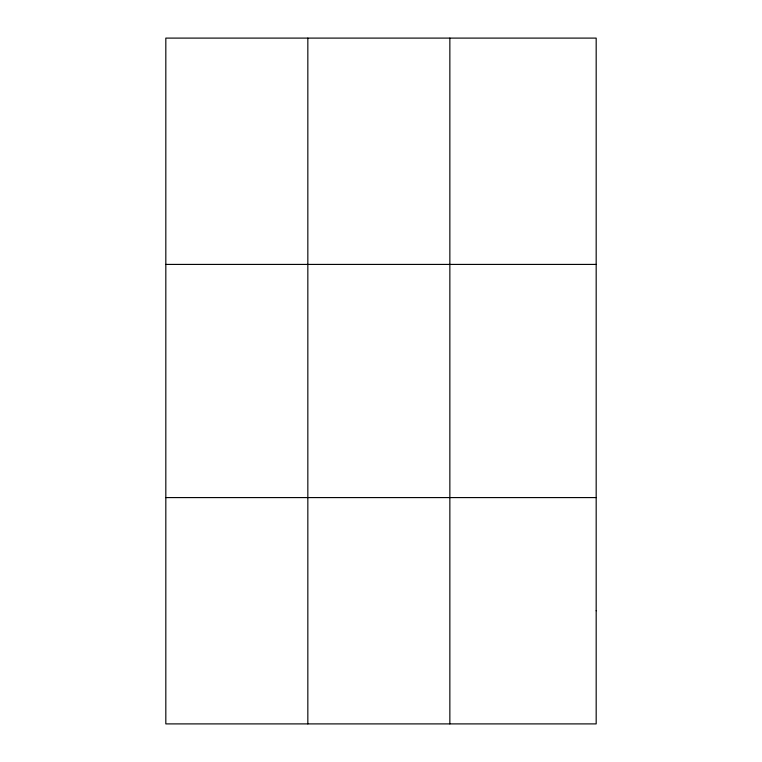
<?xml version="1.0" encoding="UTF-8"?>
<svg xmlns="http://www.w3.org/2000/svg" width="762" height="762" viewBox="0 0 762 762"><rect width="100%" height="100%" fill="white"/><g stroke="black" fill="none" stroke-linecap="round" stroke-linejoin="round"><path stroke-width="1.14" d="M307.838 723.9L307.838 38.1M449.856 723.9L449.856 38.1M165.821 264.414L596.179 264.414M165.821 497.586L596.179 497.586M596.179 610.743L596.179 723.9L165.821 723.9L165.821 38.1L596.179 38.1L596.179 610.743"/></g></svg>
